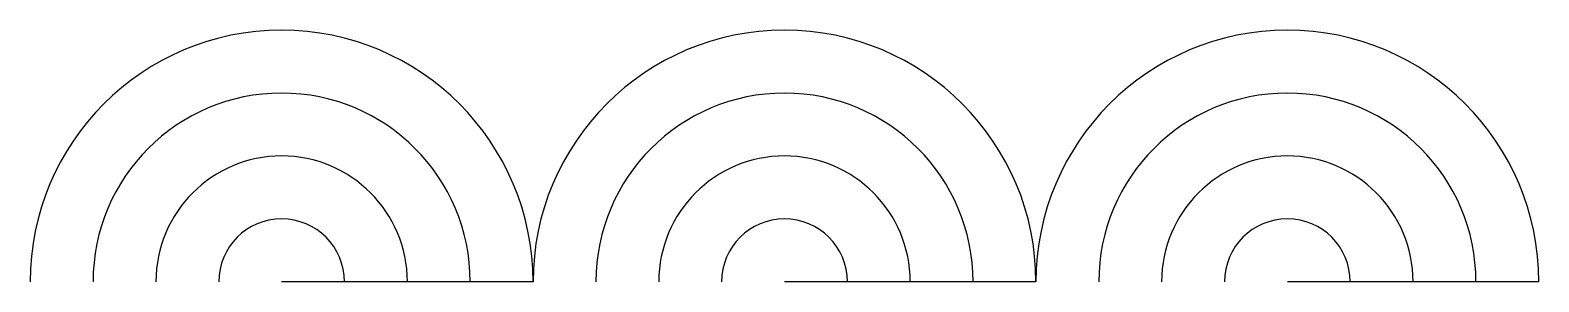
# Model space of a CAD drawing. Header units: millimetres. Extents: x -5 to 1598, y 0 to 303.
# Drawn here: x 1474.2 to 1597.7, y 282.5 to 303.1 of the extents above.
import ezdxf

# ---------------------------------------------------------------- set-up
doc = ezdxf.new("R2010")
doc.units = ezdxf.units.MM
doc.header["$LTSCALE"] = 6

msp = doc.modelspace()

# ---------------------------------------------------------------- linework, layer by layer
for p, q in [((1515.33372, 282.52388), (1494.75038, 282.52388)), ((1556.50038, 282.52388), (1535.91705, 282.52388)), ((1597.66705, 282.52388), (1577.08372, 282.52388))]:
    msp.add_line(p, q)
for centre, radius in [((1494.75038, 282.52388), 20.58333), ((1535.91705, 282.52388), 20.58333), ((1577.08372, 282.52388), 20.58333), ((1494.75038, 282.52388), 15.4375), ((1535.91705, 282.52388), 15.4375), ((1577.08372, 282.52388), 15.4375), ((1494.75038, 282.52388), 10.29167), ((1535.91705, 282.52388), 10.29167), ((1577.08372, 282.52388), 10.29167), ((1494.75038, 282.52388), 5.14583), ((1535.91705, 282.52388), 5.14583), ((1577.08372, 282.52388), 5.14583)]:
    msp.add_arc(centre, radius, 0, 180)

doc.saveas('drawing.dxf')
